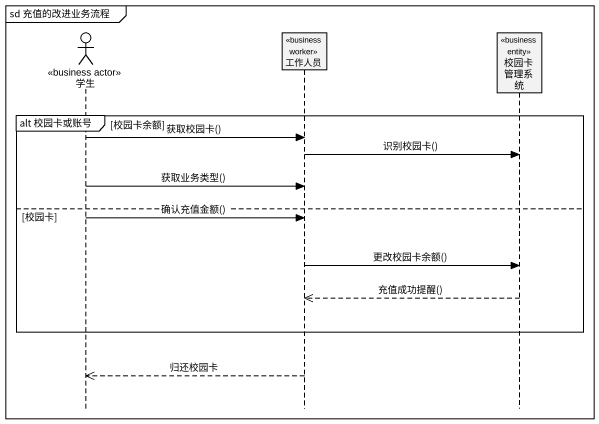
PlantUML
@startuml
mainframe sd 充值的改进业务流程
hide footbox
actor 学生 <<business actor>>
participant 工作人员 <<business worker>>
participant 校园卡管理系统 <<business entity>>

group alt 校园卡或账号 [校园卡余额]
  学生 -> 工作人员 : 获取校园卡()
  工作人员 -> 校园卡管理系统 : 识别校园卡()
  学生 -> 工作人员 : 获取业务类型()
else 校园卡
  学生 -> 工作人员 : 确认充值金额()
  工作人员 -> 校园卡管理系统 : 更改校园卡余额()
  校园卡管理系统 -->> 工作人员 : 充值成功提醒()
end
工作人员 -->> 学生 : 归还校园卡
@enduml
